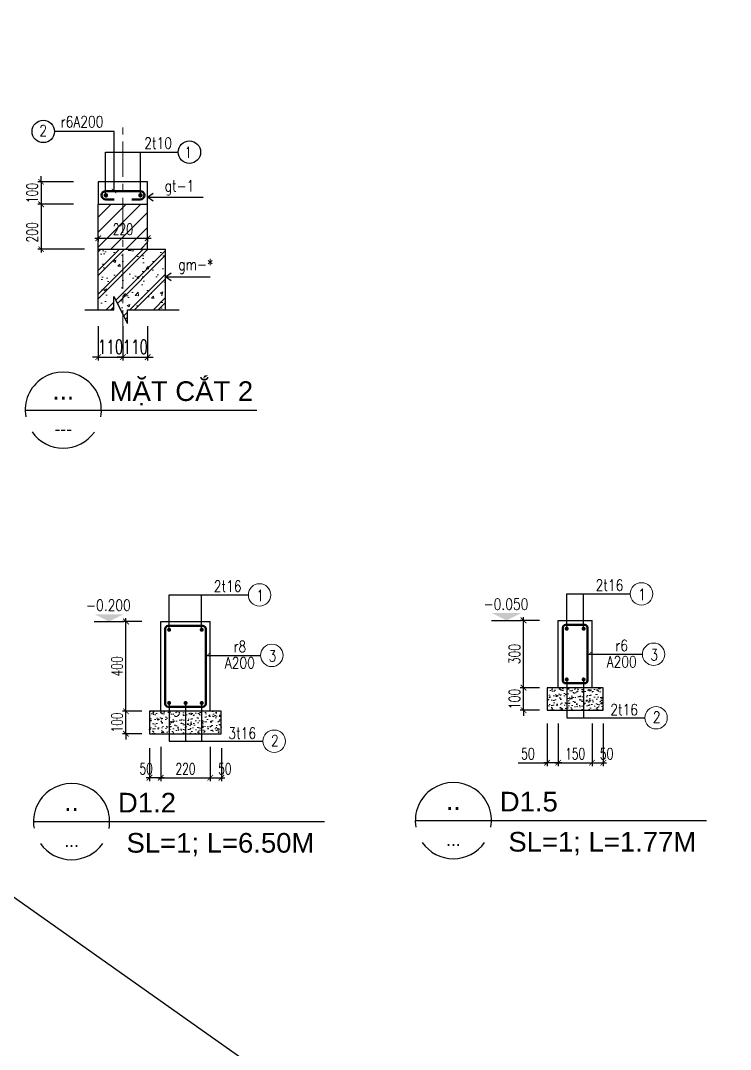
# Model space of a CAD drawing. Header units: millimetres. Extents: x -529861 to -223882, y -171969 to 61504.
# Drawn here: x -322922 to -310290, y 6469 to 24795 of the extents above; entities that cross this region are included whole.
import ezdxf
from ezdxf.enums import TextEntityAlignment as Align

# ---------------------------------------------------------------- set-up
doc = ezdxf.new("R2010")
doc.units = ezdxf.units.MM
doc.header["$LTSCALE"] = 5000
doc.linetypes.add('CENTER', pattern=[2, 1.25, -0.25, 0.25, -0.25])
doc.layers.get('Defpoints').update_dxf_attribs({"color": 143})
for name, color, linetype, lineweight in [('01- Axis', 5, 'CENTER', 15), ('05- Dim', 9, 'Continuous', 25), ('S- Rien', 3, 'Continuous', 50), ('S-Concrete', 4, 'Continuous', 25), ('S-hatch', 8, 'Continuous', 5), ('S-line normal', 17, 'Continuous', 25), ('S-line thin', 89, 'Continuous', 13), ('s-nomal', 32, 'Continuous', 25), ('S-steel', 7, 'Continuous', 25), ('S-steel sub', 11, 'Continuous', 50), ('S-text', 2, 'Continuous', 20), ('S-text tech', 1, 'Continuous', 25), ('S-TEXT35', 3, 'Continuous', 30)]:
    doc.layers.add(name, color=color, linetype=linetype, lineweight=lineweight)
doc.layers.add('KCS_Plotter', color=11, linetype='Continuous', plot=False)
doc.styles.add('.VnArialH', font='')
doc.styles.add('s-text', font='vnsimli.shx', dxfattribs={"width": 0.7})
doc.styles.add('VNAVANTH', font='')
doc.styles.get('.VnArialH').set_extended_font_data('.VnArialH')
doc.styles.get('VNAVANTH').set_extended_font_data('.VnAvantH')
doc.dimstyles.new('1-100s', dxfattribs={"dimtxt": 200, "dimasz": 100, "dimexe": 60, "dimexo": 0, "dimgap": 50, "dimtad": 1, "dimdec": 0, "dimzin": 0, "dimdsep": 46, "dimtxsty": 's-text', "dimblk1": 'ARCHTICK', "dimblk2": 'ARCHTICK', "dimsah": 1, "dimcen": 80, "dimdle": 60, "dimclrd": 9, "dimclre": 9, "dimclrt": 2, "dimadec": 0, "dimazin": 0, "dimtfac": 0.0001, "dimtdec": 0, "dimtix": 1, "dimtmove": 1, "dimatfit": 3, "dimldrblk": 'ARCHTICK', "dimfxl": 200, "dimtolj": 1, "dimtzin": 0, "dimarcsym": 0})
doc.dimstyles.new('1-25s', dxfattribs={"dimtxt": 250, "dimasz": 100, "dimexe": 60, "dimexo": 20, "dimgap": 60, "dimtad": 1, "dimdec": 0, "dimlfac": 0.25, "dimdsep": 46, "dimtxsty": 's-text', "dimblk1": 'ARCHTICK', "dimblk2": 'ARCHTICK', "dimsah": 1, "dimcen": 0, "dimdle": 60, "dimclrd": 256, "dimclre": 256, "dimclrt": 1, "dimadec": 0, "dimazin": 0, "dimtfac": 1, "dimtdec": 0, "dimtix": 1, "dimtmove": 1, "dimatfit": 3, "dimldrblk": 'ARCHTICK', "dimfxl": 60, "dimtolj": 1, "dimarcsym": 0})
doc.dimstyles.new('1-50', dxfattribs={"dimtxt": 200, "dimasz": 80, "dimexe": 100, "dimexo": 10, "dimgap": 60, "dimtad": 1, "dimdec": 0, "dimlfac": 0.5, "dimzin": 0, "dimdsep": 46, "dimtxsty": 's-text', "dimblk1": 'ARCHTICK', "dimblk2": 'ARCHTICK', "dimsah": 1, "dimcen": 100, "dimdle": 100, "dimclrd": 256, "dimclre": 256, "dimclrt": 4, "dimadec": 0, "dimazin": 0, "dimtfac": 0.0001, "dimtdec": 0, "dimtix": 1, "dimtmove": 1, "dimatfit": 3, "dimldrblk": 'ARCHTICK', "dimfxl": 200, "dimtolj": 1, "dimtzin": 0, "dimarcsym": 0})

# ---------------------------------------------------------------- blocks, each defined once
blk = doc.blocks.new('*U950')
blk.add_line((1, 0), (56, 0))
for major_axis, start_param, end_param in [((9.04, 0), -0.176637, 3.316767), ((-9.04, 0.01), 0.612827, 2.529211)]:
    blk.add_ellipse((10.04, 0), major_axis=major_axis, ratio=1, start_param=start_param, end_param=end_param)
at = {"layer": 'S-TEXT35', "style": 'VNAVANTH'}
for tag, p in [('VIET_NAME', (21.64, 3.33)), ('ENGLISH_NAME', (21.64, -7.83))]:
    blk.add_attdef(tag, p, '', height=5, dxfattribs=at)
for tag, height, p in [('VIEW-NUMBER', 5, (10.04, 1.5)), ('SHEET_NUMBER', 2.5, (10.04, -5))]:
    blk.add_attdef(tag, text='', height=height, dxfattribs=at).set_placement(p, align=Align.CENTER)
blk = doc.blocks.new('_ArchTick')
at = {"color": 0, "linetype": 'ByBlock', "const_width": 0.15}
blk.add_lwpolyline([(-0.5, -0.5), (0.5, 0.5)], dxfattribs=at)
blk = doc.blocks.new('*D996')
at = {"layer": '05- Dim', "lineweight": -2, "ltscale": 0.5, "transparency": 16777216}
for p, q in [((-322556, 21923), (-322556, 22023)), ((-321982, 21923), (-322616, 21923)), ((-322556, 21923), (-322556, 21523)), ((-321982, 21523), (-322616, 21523)), ((-322556, 21523), (-322556, 21423))]:
    blk.add_line(p, q, dxfattribs=at)
at = {"layer": 'Defpoints', "color": 0, "ltscale": 0.5, "transparency": 16777216}
for p in [(-321962, 21923), (-322556, 21523), (-321962, 21523)]:
    blk.add_point(p, dxfattribs=at)
at = {"layer": '05- Dim', "lineweight": -2, "ltscale": 0.5, "transparency": 16777216, "xscale": 100, "yscale": 100, "zscale": 100}
for p, rotation in [((-322556, 21923), 270), ((-322556, 21523), 90)]:
    blk.add_blockref('_ArchTick', p, dxfattribs=dict(at, rotation=rotation))
at = {"layer": '05- Dim', "color": 1, "ltscale": 0.5, "transparency": 16777216, "insert": (-322716, 21723), "char_height": 200, "attachment_point": 5, "rotation": 90, "style": 's-text'}
blk.add_mtext('\\A1;100', dxfattribs=at)
blk = doc.blocks.new('*D997')
at = {"layer": '05- Dim', "lineweight": -2, "ltscale": 0.5, "transparency": 16777216}
for p, q in [((-321982, 21523), (-322616, 21523)), ((-322556, 21583), (-322556, 20663)), ((-321782, 20723), (-322616, 20723))]:
    blk.add_line(p, q, dxfattribs=at)
at = {"layer": 'Defpoints', "color": 0, "ltscale": 0.5, "transparency": 16777216}
for p in [(-321962, 21523), (-322556, 20723), (-321762, 20723)]:
    blk.add_point(p, dxfattribs=at)
at = {"layer": '05- Dim', "lineweight": -2, "ltscale": 0.5, "transparency": 16777216, "xscale": 100, "yscale": 100, "zscale": 100}
for p, rotation in [((-322556, 21523), 90), ((-322556, 20723), 270)]:
    blk.add_blockref('_ArchTick', p, dxfattribs=dict(at, rotation=rotation))
at = {"layer": '05- Dim', "color": 1, "ltscale": 0.5, "transparency": 16777216, "insert": (-322716, 21023), "char_height": 200, "attachment_point": 5, "rotation": 90, "style": 's-text'}
blk.add_mtext('\\A1;200', dxfattribs=at)
blk = doc.blocks.new('*D1002')
at = {"layer": '05- Dim', "lineweight": -2, "ltscale": 0.5, "transparency": 16777216}
for p, q in [((-321601, 20918), (-320601, 20918)), ((-321541, 20951), (-321541, 20858)), ((-320661, 20900), (-320661, 20858))]:
    blk.add_line(p, q, dxfattribs=at)
at = {"layer": 'Defpoints', "color": 0, "ltscale": 0.5, "transparency": 16777216}
for p in [(-321541, 20971), (-320661, 20920), (-320661, 20918)]:
    blk.add_point(p, dxfattribs=at)
at = {"layer": '05- Dim', "lineweight": -2, "ltscale": 0.5, "transparency": 16777216, "xscale": 100, "yscale": 100, "zscale": 100, "rotation": 180}
blk.add_blockref('_ArchTick', (-321541, 20918), dxfattribs=at)
at = {"layer": '05- Dim', "lineweight": -2, "ltscale": 0.5, "transparency": 16777216, "xscale": 100, "yscale": 100, "zscale": 100}
blk.add_blockref('_ArchTick', (-320661, 20918), dxfattribs=at)
at = {"layer": '05- Dim', "color": 1, "ltscale": 0.5, "transparency": 16777216, "insert": (-321101, 21078), "char_height": 200, "attachment_point": 5, "style": 's-text'}
blk.add_mtext('\\A1;220', dxfattribs=at)
blk = doc.blocks.new('*D1003')
at = {"layer": '05- Dim', "lineweight": -2, "ltscale": 0.5, "transparency": 16777216}
for p, q in [((-321541, 19349), (-321541, 18741)), ((-321101, 19349), (-321101, 18741)), ((-321541, 18801), (-321641, 18801)), ((-321541, 18801), (-321101, 18801)), ((-321101, 18801), (-321001, 18801))]:
    blk.add_line(p, q, dxfattribs=at)
at = {"layer": 'Defpoints', "color": 0, "ltscale": 0.5, "transparency": 16777216}
for p in [(-321541, 19369), (-321101, 19369), (-321101, 18801)]:
    blk.add_point(p, dxfattribs=at)
at = {"layer": '05- Dim', "lineweight": -2, "ltscale": 0.5, "transparency": 16777216, "xscale": 100, "yscale": 100, "zscale": 100}
blk.add_blockref('_ArchTick', (-321541, 18801), dxfattribs=at)
at = {"layer": '05- Dim', "lineweight": -2, "ltscale": 0.5, "transparency": 16777216, "xscale": 100, "yscale": 100, "zscale": 100, "rotation": 180}
blk.add_blockref('_ArchTick', (-321101, 18801), dxfattribs=at)
at = {"layer": '05- Dim', "color": 1, "ltscale": 0.5, "transparency": 16777216, "insert": (-321321, 18986), "char_height": 250, "attachment_point": 5, "style": 's-text'}
blk.add_mtext('\\A1;110', dxfattribs=at)
blk = doc.blocks.new('*D1004')
at = {"layer": '05- Dim', "lineweight": -2, "ltscale": 0.5, "transparency": 16777216}
for p, q in [((-321101, 19349), (-321101, 18741)), ((-320661, 19349), (-320661, 18741)), ((-321101, 18801), (-321201, 18801)), ((-321101, 18801), (-320661, 18801)), ((-320661, 18801), (-320561, 18801))]:
    blk.add_line(p, q, dxfattribs=at)
at = {"layer": 'Defpoints', "color": 0, "ltscale": 0.5, "transparency": 16777216}
for p in [(-321101, 19369), (-320661, 19369), (-320661, 18801)]:
    blk.add_point(p, dxfattribs=at)
at = {"layer": '05- Dim', "lineweight": -2, "ltscale": 0.5, "transparency": 16777216, "xscale": 100, "yscale": 100, "zscale": 100}
blk.add_blockref('_ArchTick', (-321101, 18801), dxfattribs=at)
at = {"layer": '05- Dim', "lineweight": -2, "ltscale": 0.5, "transparency": 16777216, "xscale": 100, "yscale": 100, "zscale": 100, "rotation": 180}
blk.add_blockref('_ArchTick', (-320661, 18801), dxfattribs=at)
at = {"layer": '05- Dim', "color": 1, "ltscale": 0.5, "transparency": 16777216, "insert": (-320881, 18986), "char_height": 250, "attachment_point": 5, "style": 's-text'}
blk.add_mtext('\\A1;110', dxfattribs=at)
blk = doc.blocks.new('*D981')
at = {"layer": '05- Dim', "lineweight": -2, "ltscale": 0.5, "transparency": 16777216}
for p, q in [((-321047, 12432), (-321047, 14152)), ((-320764, 14092), (-321107, 14092)), ((-320764, 12492), (-321107, 12492))]:
    blk.add_line(p, q, dxfattribs=at)
at = {"layer": 'Defpoints', "color": 0, "ltscale": 0.5, "transparency": 16777216}
for p in [(-321047, 14092), (-320744, 14092), (-320744, 12492)]:
    blk.add_point(p, dxfattribs=at)
at = {"layer": '05- Dim', "lineweight": -2, "ltscale": 0.5, "transparency": 16777216, "xscale": 100, "yscale": 100, "zscale": 100}
for p, rotation in [((-321047, 14092), 90), ((-321047, 12492), 270)]:
    blk.add_blockref('_ArchTick', p, dxfattribs=dict(at, rotation=rotation))
at = {"layer": '05- Dim', "color": 1, "ltscale": 0.5, "transparency": 16777216, "insert": (-321207, 13292), "char_height": 200, "attachment_point": 5, "rotation": 90, "style": 's-text'}
blk.add_mtext('\\A1;400', dxfattribs=at)
blk = doc.blocks.new('*D982')
at = {"layer": '05- Dim', "lineweight": -2, "ltscale": 0.5, "transparency": 16777216}
for p, q in [((-320428, 11858), (-320428, 11248)), ((-319548, 11858), (-319548, 11248)), ((-320488, 11308), (-319488, 11308))]:
    blk.add_line(p, q, dxfattribs=at)
at = {"layer": 'Defpoints', "color": 0, "ltscale": 0.5, "transparency": 16777216}
for p in [(-320428, 11878), (-319548, 11878), (-319548, 11308)]:
    blk.add_point(p, dxfattribs=at)
at = {"layer": '05- Dim', "lineweight": -2, "ltscale": 0.5, "transparency": 16777216, "xscale": 100, "yscale": 100, "zscale": 100, "rotation": 180}
blk.add_blockref('_ArchTick', (-320428, 11308), dxfattribs=at)
at = {"layer": '05- Dim', "lineweight": -2, "ltscale": 0.5, "transparency": 16777216, "xscale": 100, "yscale": 100, "zscale": 100}
blk.add_blockref('_ArchTick', (-319548, 11308), dxfattribs=at)
at = {"layer": '05- Dim', "color": 1, "ltscale": 0.5, "transparency": 16777216, "insert": (-319988, 11468), "char_height": 200, "attachment_point": 5, "style": 's-text'}
blk.add_mtext('\\A1;220', dxfattribs=at)
blk = doc.blocks.new('*D983')
at = {"layer": '05- Dim', "lineweight": -2, "ltscale": 0.5, "transparency": 16777216}
for p, q in [((-320764, 12492), (-321107, 12492)), ((-321047, 12492), (-321047, 12592)), ((-321047, 12092), (-321047, 12492)), ((-320764, 12092), (-321107, 12092)), ((-321047, 12092), (-321047, 11992))]:
    blk.add_line(p, q, dxfattribs=at)
at = {"layer": 'Defpoints', "color": 0, "ltscale": 0.5, "transparency": 16777216}
for p in [(-321047, 12492), (-320744, 12492), (-320744, 12092)]:
    blk.add_point(p, dxfattribs=at)
at = {"layer": '05- Dim', "lineweight": -2, "ltscale": 0.5, "transparency": 16777216, "xscale": 100, "yscale": 100, "zscale": 100}
for p, rotation in [((-321047, 12492), 270), ((-321047, 12092), 90)]:
    blk.add_blockref('_ArchTick', p, dxfattribs=dict(at, rotation=rotation))
at = {"layer": '05- Dim', "color": 1, "ltscale": 0.5, "transparency": 16777216, "insert": (-321207, 12292), "char_height": 200, "attachment_point": 5, "rotation": 90, "style": 's-text'}
blk.add_mtext('\\A1;100', dxfattribs=at)
blk = doc.blocks.new('*D984')
at = {"layer": '05- Dim', "lineweight": -2, "ltscale": 0.5, "transparency": 16777216}
for p, q in [((-319548, 11834), (-319548, 11248)), ((-319348, 11834), (-319348, 11248)), ((-319608, 11308), (-319288, 11308))]:
    blk.add_line(p, q, dxfattribs=at)
at = {"layer": 'Defpoints', "color": 0, "ltscale": 0.5, "transparency": 16777216}
for p in [(-319548, 11854), (-319348, 11854), (-319348, 11308)]:
    blk.add_point(p, dxfattribs=at)
at = {"layer": '05- Dim', "lineweight": -2, "ltscale": 0.5, "transparency": 16777216, "xscale": 100, "yscale": 100, "zscale": 100, "rotation": 180}
blk.add_blockref('_ArchTick', (-319548, 11308), dxfattribs=at)
at = {"layer": '05- Dim', "lineweight": -2, "ltscale": 0.5, "transparency": 16777216, "xscale": 100, "yscale": 100, "zscale": 100}
blk.add_blockref('_ArchTick', (-319348, 11308), dxfattribs=at)
at = {"layer": '05- Dim', "color": 1, "ltscale": 0.5, "transparency": 16777216, "insert": (-319288, 11468), "char_height": 200, "attachment_point": 5, "style": 's-text'}
blk.add_mtext('\\A1;50', dxfattribs=at)
blk = doc.blocks.new('*D985')
at = {"layer": '05- Dim', "lineweight": -2, "ltscale": 0.5, "transparency": 16777216}
for p, q in [((-320628, 11834), (-320628, 11248)), ((-320428, 11834), (-320428, 11248)), ((-320368, 11308), (-320688, 11308))]:
    blk.add_line(p, q, dxfattribs=at)
at = {"layer": 'Defpoints', "color": 0, "ltscale": 0.5, "transparency": 16777216}
for p in [(-320628, 11854), (-320428, 11854), (-320628, 11308)]:
    blk.add_point(p, dxfattribs=at)
at = {"layer": '05- Dim', "lineweight": -2, "ltscale": 0.5, "transparency": 16777216, "xscale": 100, "yscale": 100, "zscale": 100, "rotation": 180}
blk.add_blockref('_ArchTick', (-320628, 11308), dxfattribs=at)
at = {"layer": '05- Dim', "lineweight": -2, "ltscale": 0.5, "transparency": 16777216, "xscale": 100, "yscale": 100, "zscale": 100}
blk.add_blockref('_ArchTick', (-320428, 11308), dxfattribs=at)
at = {"layer": '05- Dim', "color": 1, "ltscale": 0.5, "transparency": 16777216, "insert": (-320688, 11468), "char_height": 200, "attachment_point": 5, "style": 's-text'}
blk.add_mtext('\\A1;50', dxfattribs=at)
blk = doc.blocks.new('*U955')
blk.add_line((1, 0), (70.07, 0))
for major_axis, start_param, end_param in [((9.04, 0), -0.176637, 3.316767), ((-9.04, 0.01), 0.612827, 2.529211)]:
    blk.add_ellipse((10.04, 0), major_axis=major_axis, ratio=1, start_param=start_param, end_param=end_param)
at = {"layer": 'S-TEXT35', "style": 'VNAVANTH'}
for tag, p in [('VIET_NAME', (21.64, 3.33)), ('ENGLISH_NAME', (21.64, -7.83))]:
    blk.add_attdef(tag, p, '', height=5, dxfattribs=at)
for tag, height, p in [('VIEW-NUMBER', 5, (10.04, 1.5)), ('SHEET_NUMBER', 2.5, (10.04, -5))]:
    blk.add_attdef(tag, text='', height=height, dxfattribs=at).set_placement(p, align=Align.CENTER)
blk = doc.blocks.new('*D1005')
at = {"layer": '05- Dim', "lineweight": -2, "ltscale": 0.5, "transparency": 16777216}
for p, q in [((-313972, 12851), (-313972, 14171)), ((-313688, 14111), (-314032, 14111)), ((-313688, 12911), (-314032, 12911))]:
    blk.add_line(p, q, dxfattribs=at)
at = {"layer": 'Defpoints', "color": 0, "ltscale": 0.5, "transparency": 16777216}
for p in [(-313972, 14111), (-313668, 14111), (-313668, 12911)]:
    blk.add_point(p, dxfattribs=at)
at = {"layer": '05- Dim', "lineweight": -2, "ltscale": 0.5, "transparency": 16777216, "xscale": 100, "yscale": 100, "zscale": 100}
for p, rotation in [((-313972, 14111), 90), ((-313972, 12911), 270)]:
    blk.add_blockref('_ArchTick', p, dxfattribs=dict(at, rotation=rotation))
at = {"layer": '05- Dim', "color": 1, "ltscale": 0.5, "transparency": 16777216, "insert": (-314132, 13511), "char_height": 200, "attachment_point": 5, "rotation": 90, "style": 's-text'}
blk.add_mtext('\\A1;300', dxfattribs=at)
blk = doc.blocks.new('*D1006')
at = {"layer": '05- Dim', "lineweight": -2, "ltscale": 0.5, "transparency": 16777216}
for p, q in [((-313353, 12275), (-313353, 11516)), ((-312753, 12275), (-312753, 11516)), ((-313413, 11576), (-312693, 11576))]:
    blk.add_line(p, q, dxfattribs=at)
at = {"layer": 'Defpoints', "color": 0, "ltscale": 0.5, "transparency": 16777216}
for p in [(-313353, 12295), (-312753, 12295), (-312753, 11576)]:
    blk.add_point(p, dxfattribs=at)
at = {"layer": '05- Dim', "lineweight": -2, "ltscale": 0.5, "transparency": 16777216, "xscale": 100, "yscale": 100, "zscale": 100, "rotation": 180}
blk.add_blockref('_ArchTick', (-313353, 11576), dxfattribs=at)
at = {"layer": '05- Dim', "lineweight": -2, "ltscale": 0.5, "transparency": 16777216, "xscale": 100, "yscale": 100, "zscale": 100}
blk.add_blockref('_ArchTick', (-312753, 11576), dxfattribs=at)
at = {"layer": '05- Dim', "color": 1, "ltscale": 0.5, "transparency": 16777216, "insert": (-313053, 11736), "char_height": 200, "attachment_point": 5, "style": 's-text'}
blk.add_mtext('\\A1;150', dxfattribs=at)
blk = doc.blocks.new('*D1007')
at = {"layer": '05- Dim', "lineweight": -2, "ltscale": 0.5, "transparency": 16777216}
for p, q in [((-313688, 12911), (-314032, 12911)), ((-313972, 12911), (-313972, 13011)), ((-313972, 12511), (-313972, 12911)), ((-313688, 12511), (-314032, 12511)), ((-313972, 12511), (-313972, 12411))]:
    blk.add_line(p, q, dxfattribs=at)
at = {"layer": 'Defpoints', "color": 0, "ltscale": 0.5, "transparency": 16777216}
for p in [(-313972, 12911), (-313668, 12911), (-313668, 12511)]:
    blk.add_point(p, dxfattribs=at)
at = {"layer": '05- Dim', "lineweight": -2, "ltscale": 0.5, "transparency": 16777216, "xscale": 100, "yscale": 100, "zscale": 100}
for p, rotation in [((-313972, 12911), 270), ((-313972, 12511), 90)]:
    blk.add_blockref('_ArchTick', p, dxfattribs=dict(at, rotation=rotation))
at = {"layer": '05- Dim', "color": 1, "ltscale": 0.5, "transparency": 16777216, "insert": (-314132, 12711), "char_height": 200, "attachment_point": 5, "rotation": 90, "style": 's-text'}
blk.add_mtext('\\A1;100', dxfattribs=at)
blk = doc.blocks.new('*D1008')
at = {"layer": '05- Dim', "lineweight": -2, "ltscale": 0.5, "transparency": 16777216}
for p, q in [((-312753, 12275), (-312753, 11516)), ((-312553, 12275), (-312553, 11516)), ((-312813, 11576), (-312493, 11576))]:
    blk.add_line(p, q, dxfattribs=at)
at = {"layer": 'Defpoints', "color": 0, "ltscale": 0.5, "transparency": 16777216}
for p in [(-312753, 12295), (-312553, 12295), (-312553, 11576)]:
    blk.add_point(p, dxfattribs=at)
at = {"layer": '05- Dim', "lineweight": -2, "ltscale": 0.5, "transparency": 16777216, "xscale": 100, "yscale": 100, "zscale": 100, "rotation": 180}
blk.add_blockref('_ArchTick', (-312753, 11576), dxfattribs=at)
at = {"layer": '05- Dim', "lineweight": -2, "ltscale": 0.5, "transparency": 16777216, "xscale": 100, "yscale": 100, "zscale": 100}
blk.add_blockref('_ArchTick', (-312553, 11576), dxfattribs=at)
at = {"layer": '05- Dim', "color": 1, "ltscale": 0.5, "transparency": 16777216, "insert": (-312493, 11736), "char_height": 200, "attachment_point": 5, "style": 's-text'}
blk.add_mtext('\\A1;50', dxfattribs=at)
blk = doc.blocks.new('*D1009')
at = {"layer": '05- Dim', "lineweight": -2, "ltscale": 0.5, "transparency": 16777216}
for p, q in [((-313553, 12275), (-313553, 11516)), ((-313353, 12275), (-313353, 11516)), ((-314066, 11576), (-313553, 11576)), ((-313293, 11576), (-313613, 11576))]:
    blk.add_line(p, q, dxfattribs=at)
at = {"layer": 'Defpoints', "color": 0, "ltscale": 0.5, "transparency": 16777216}
for p in [(-313553, 12295), (-313353, 12295), (-313553, 11576)]:
    blk.add_point(p, dxfattribs=at)
at = {"layer": '05- Dim', "lineweight": -2, "ltscale": 0.5, "transparency": 16777216, "xscale": 100, "yscale": 100, "zscale": 100, "rotation": 180}
blk.add_blockref('_ArchTick', (-313553, 11576), dxfattribs=at)
at = {"layer": '05- Dim', "lineweight": -2, "ltscale": 0.5, "transparency": 16777216, "xscale": 100, "yscale": 100, "zscale": 100}
blk.add_blockref('_ArchTick', (-313353, 11576), dxfattribs=at)
at = {"layer": '05- Dim', "color": 1, "ltscale": 0.5, "transparency": 16777216, "insert": (-313893, 11736), "char_height": 200, "attachment_point": 5, "style": 's-text'}
blk.add_mtext('\\A1;50', dxfattribs=at)
blk = doc.blocks.new('*U951')
blk.add_line((1, 0), (70.07, 0))
for major_axis, start_param, end_param in [((9.04, 0), -0.176637, 3.316767), ((-9.04, 0.01), 0.612827, 2.529211)]:
    blk.add_ellipse((10.04, 0), major_axis=major_axis, ratio=1, start_param=start_param, end_param=end_param)
at = {"layer": 'S-TEXT35', "style": 'VNAVANTH'}
for tag, p in [('VIET_NAME', (21.64, 3.33)), ('ENGLISH_NAME', (21.64, -7.83))]:
    blk.add_attdef(tag, p, '', height=5, dxfattribs=at)
for tag, height, p in [('VIEW-NUMBER', 5, (10.04, 1.5)), ('SHEET_NUMBER', 2.5, (10.04, -5))]:
    blk.add_attdef(tag, text='', height=height, dxfattribs=at).set_placement(p, align=Align.CENTER)

msp = doc.modelspace()

# ---------------------------------------------------------------- hatches: boundary and pattern name
at = {"layer": 'S-hatch'}
h = msp.add_hatch(dxfattribs=at)
h.set_pattern_fill('ANSI31', color=256, scale=1500, style=0)
h.set_pattern_definition([(45, (-2113128.05, -1765256.82), (-132.582521, 132.582521), [])])
h.paths.add_polyline_path([(-321541.05, 21522.75), (-320661.05, 21522.75), (-320661.05, 20722.75), (-321541.05, 20722.75)])
at = {"layer": 'S-hatch', "ltscale": 3}
h = msp.add_hatch(dxfattribs=at)
h.set_pattern_fill('CHAU-01', color=256, scale=70, style=0, pattern_type=2)
h.set_pattern_definition([(50, (-2035400.74, 928798.43), (502.08213, -43.926494), [52.5, -577.5]), (355, (-2035400.74, 928798.43), (-97.12593, 526.5345), [42, -462]), (100.4514, (-2035358.9, 928794.77), (404.95657, 482.60768), [44.61813, -490.79948]), (46.1842, (-2035400.74, 928938.4), (747.06873, -115.86331), [78.75, -866.25]), (96.6356, (-2035338.5, 928928.8), (654.2639, 681.8825), [66.9272, -736.1991]), (351.1842, (-2035400.74, 928938.4), (654.26336, 681.88302), [63, -693]), (21, (-2035330.74, 928903.43), (417.83494, -281.83322), [52.5, -577.5]), (326, (-2035330.74, 928903.43), (170.32073, 507.60503), [42, -462]), (71.4514, (-2035295.9, 928879.94), (588.15584, 225.77135), [44.61813, -490.79948]), (37.5, (-2035400.74, 928798.43), (8.511899, 233.025698), [0, -456.4, 0, -469, 0, -463.75]), (7.5, (-2035400.74, 928798.43), (184.148676, 276.088198), [0, -267.4, 0, -445.9, 0, -176.75]), (327.5, (-2035556.84, 928798.43), (373.675705, -15.78841), [0, -175, 0, -546, 0, -724.5]), (317.5, (-2035626.84, 928798.43), (408.23032, 70.07349), [0, -227.5, 0, -362.6, 0, -514.5]), (45, (-2035400.74, 928798.43), (-210.364267, 210.364267), []), (45, (-2035400.74, 928884.18), (-210.364267, 210.364267), [])])
h.paths.add_polyline_path([(-321141.05, 19642.24), (-321021.05, 19402.24), (-321021.05, 19642.24), (-320341.05, 19642.24), (-320341.05, 20722.75), (-321141.05, 20722.75)])
h.paths.add_polyline_path([(-321541.05, 19642.24), (-321261.05, 19642.24), (-321261.05, 19882.24), (-321141.05, 19642.24), (-321141.05, 20722.75), (-321541.05, 20722.75)])
at = {"layer": 'S-hatch'}
h = msp.add_hatch(dxfattribs=at)
h.set_pattern_fill('AR-CONC', color=256, scale=25, style=0)
h.set_pattern_definition([(50, (-2108284.31, -1773618.09), (179.315046, -15.688034), [18.75, -206.25]), (355, (-2108284.31, -1773618.1), (-34.687833, 188.048033), [15, -165]), (100.4514445, (-2108269.37, -1773619.4), (144.627212, 172.359998), [15.935048, -175.285528]), (46.1842, (-2108284.3, -1773568.1), (266.810333, -41.37982), [28.125, -309.375]), (96.635635, (-2108262.08, -1773571.54), (233.665486, 243.52965), [23.902586, -262.92844]), (351.184164, (-2108284.3, -1773568.1), (233.665486, 243.52965), [22.5, -247.5]), (21, (-2108259.31, -1773580.59), (149.226763, -100.654723), [18.75, -206.25]), (326, (-2108259.31, -1773580.6), (60.828833, 181.287511), [15, -165]), (71.451445, (-2108246.87, -1773588.98), (210.055594, 80.632788), [15.935047, -175.285528]), (37.5, (-2108284.31, -1773618.09), (3.0399638, 83.2234635), [0, -163, 0, -167.5, 0, -165.625]), (7.5, (-2108284.31, -1773618.09), (65.7673844, 98.602928), [0, -95.5, 0, -159.25, 0, -63.125]), (327.5, (-2108340.06, -1773618.09), (133.455609, -5.638718), [0, -62.5, 0, -195, 0, -258.75]), (317.5, (-2108365.06, -1773618.09), (145.7965423, 25.0262456), [0, -81.25, 0, -129.5, 0, -183.75])])
h.paths.add_polyline_path([(-313333.01, 12910.91), (-313533.01, 12910.91), (-313533.01, 12510.91), (-312555.29, 12510.91), (-312555.29, 12910.91)])
h = msp.add_hatch(dxfattribs=at)
h.set_pattern_fill('AR-CONC', color=256, scale=25, style=0)
h.set_pattern_definition([(50, (-2115379.52, -1774036.8), (179.315046, -15.688034), [18.75, -206.25]), (355, (-2115379.52, -1774036.8), (-34.687833, 188.048033), [15, -165]), (100.4514445, (-2115364.57, -1774038.11), (144.627212, 172.359998), [15.935048, -175.285528]), (46.1842, (-2115379.52, -1773986.8), (266.810333, -41.37982), [28.125, -309.375]), (96.635635, (-2115357.28, -1773990.25), (233.665486, 243.52965), [23.902586, -262.92844]), (351.184164, (-2115379.52, -1773986.8), (233.665486, 243.52965), [22.5, -247.5]), (21, (-2115354.52, -1773999.3), (149.226763, -100.654723), [18.75, -206.25]), (326, (-2115354.52, -1773999.3), (60.828833, 181.287511), [15, -165]), (71.451445, (-2115342.08, -1774007.69), (210.055594, 80.632788), [15.935047, -175.285528]), (37.5, (-2115379.52, -1774036.8), (3.0399638, 83.2234635), [0, -163, 0, -167.5, 0, -165.625]), (7.5, (-2115379.52, -1774036.8), (65.7673844, 98.602928), [0, -95.5, 0, -159.25, 0, -63.125]), (327.5, (-2115435.27, -1774036.8), (133.455609, -5.638718), [0, -62.5, 0, -195, 0, -258.75]), (317.5, (-2115460.27, -1774036.8), (145.7965423, 25.0262456), [0, -81.25, 0, -129.5, 0, -183.75])])
h.paths.add_polyline_path([(-320428.21, 12492.2), (-320628.21, 12492.2), (-320628.21, 12092.2), (-319350.5, 12092.2), (-319350.5, 12492.2)])

# ---------------------------------------------------------------- linework, layer by layer
at = {"layer": '01- Axis', "ltscale": 0.1}
msp.add_line((-321101.05, 19014.42), (-321101.05, 22983.33), dxfattribs=at)
at = {"layer": '05- Dim', "ltscale": 0.2}
for p, q in [((-321258.05, 22821.04), (-322199.05, 22821.04)), ((-321411.65, 22451.35), (-320118.4, 22451.35)), ((-321411.65, 21687.41), (-321411.65, 22451.35)), ((-320785.98, 21687.41), (-320785.98, 22451.35)), ((-320276.54, 14563.84), (-318869.01, 14563.84)), ((-320276.54, 13950.29), (-320276.54, 14563.84)), ((-319699.88, 13950.29), (-319699.88, 14563.84)), ((-313201.34, 14582.55), (-312073.8, 14582.55)), ((-313201.34, 13969), (-313201.34, 14582.55)), ((-312904.68, 13969), (-312904.68, 14582.55)), ((-313201.34, 13052.82), (-313201.34, 12376.79)), ((-312904.68, 13052.82), (-312904.68, 12376.79)), ((-320276.54, 12634.11), (-320276.54, 11958.07)), ((-319988.21, 12634.11), (-319988.21, 11958.07)), ((-319699.88, 12634.11), (-319699.88, 11958.07)), ((-313201.34, 12376.79), (-311813.72, 12376.79)), ((-320276.54, 11958.07), (-318608.93, 11958.07))]:
    msp.add_line(p, q, dxfattribs=at)
at = {"layer": '05- Dim', "ltscale": 3}
msp.add_lwpolyline([(-321781.05, 19642.24), (-321261.05, 19642.24), (-321261.05, 19882.24), (-321021.05, 19402.24), (-321021.05, 19642.24), (-320101.05, 19642.24)], dxfattribs=at)
at = {"layer": '05- Dim', "ltscale": 0.5}
for centre in [(-322518.07, 22821.04), (-319918.4, 22451.35)]:
    msp.add_circle(centre, 200, dxfattribs=at)
at = {"layer": 'KCS_Plotter', "linetype": 'ByBlock', "ltscale": 1500}
msp.add_line((-345121.46, 24795.25), (-302830.35, -5110.61), dxfattribs=at)
at = {"layer": 'S- Rien', "ltscale": 700, "const_width": 40}
for points in [[(-321383.87, 21682.21, -1), (-321423.87, 21682.21, -1)], [(-320768.5, 21682.21, -1), (-320808.5, 21682.21, -1)]]:
    msp.add_lwpolyline(points, format="xyb", close=True, dxfattribs=at)
at = {"layer": 'S-Concrete'}
for p, q in [((-321541.05, 19642.24), (-321541.05, 20722.75)), ((-321541.05, 20722.75), (-320341.05, 20722.75)), ((-320341.05, 19642.24), (-320341.05, 20722.75)), ((-321615.59, 14092.2), (-321087.12, 14092.2)), ((-320428.21, 12492.2), (-320428.21, 14092.2)), ((-320428.21, 14092.2), (-319548.21, 14092.2)), ((-319548.21, 12492.2), (-319548.21, 14092.2)), ((-314540.39, 14110.91), (-314011.91, 14110.91)), ((-313353.01, 12910.91), (-313353.01, 14110.91)), ((-313353.01, 14110.91), (-312753.01, 14110.91)), ((-312753.01, 12910.91), (-312753.01, 14110.91)), ((-312753.01, 12910.91), (-313353.01, 12910.91)), ((-319548.21, 12492.2), (-320428.21, 12492.2))]:
    msp.add_line(p, q, dxfattribs=at)
at = {"layer": 'S-Concrete', "ltscale": 5}
msp.add_lwpolyline([(-321541.05, 21522.75), (-320661.05, 21522.75), (-320661.05, 21922.75), (-321541.05, 21922.75)], close=True, dxfattribs=at)
at = {"layer": 'S-Concrete'}
for points in [[(-321349.43, 14092.2), (-321608.63, 14221.8), (-321090.23, 14221.8)], [(-314274.22, 14110.91), (-314533.42, 14240.51), (-314015.02, 14240.51)]]:
    msp.add_solid(points, dxfattribs=at)
at = {"layer": 'S-line normal', "ltscale": 50}
for p, q in [((-320661.05, 20722.75), (-320661.05, 21922.75)), ((-321541.05, 21522.75), (-320661.05, 21522.75)), ((-321541.05, 20722.75), (-321541.05, 21522.75))]:
    msp.add_line(p, q, dxfattribs=at)
at = {"layer": 'S-line thin', "ltscale": 0.5}
for centre in [(-318669.01, 14563.84), (-311873.8, 14582.55), (-318451.94, 13488.48), (-311656.73, 13507.2), (-311613.72, 12376.79), (-318408.93, 11958.07)]:
    msp.add_circle(centre, 200, dxfattribs=at)
at = {"layer": 's-nomal', "ltscale": 2000}
for points in [[(-313353.01, 12910.91), (-313553.01, 12910.91), (-313553.01, 12510.91), (-312555.29, 12510.91), (-312555.29, 12910.91), (-313353.01, 12910.91)], [(-320428.21, 12492.2), (-320628.21, 12492.2), (-320628.21, 12092.2), (-319350.5, 12092.2), (-319350.5, 12492.2), (-320428.21, 12492.2)]]:
    msp.add_lwpolyline(points, dxfattribs=at)
at = {"layer": 'S-steel', "const_width": 36}
for points in [[(-320296.48, 13944.4, 1), (-320260.48, 13944.4, 1)], [(-319679.94, 13944.4, -1), (-319715.94, 13944.4, -1)], [(-313221.28, 13963.11, 1), (-313185.28, 13963.11, 1)], [(-312884.73, 13963.11, -1), (-312920.73, 13963.11, -1)], [(-313221.28, 13058.71, -1), (-313185.28, 13058.71, -1)], [(-312884.73, 13058.71, 1), (-312920.73, 13058.71, 1)], [(-320296.48, 12640, -1), (-320260.48, 12640, -1)], [(-319968.27, 12640, 1), (-320004.27, 12640, 1)], [(-319679.94, 12640, 1), (-319715.94, 12640, 1)]]:
    msp.add_lwpolyline(points, format="xyb", close=True, dxfattribs=at)
at = {"layer": 'S-steel sub', "ltscale": 700}
msp.add_lwpolyline([(-321257.7, 21608.88), (-321407.7, 21608.88, -1), (-321407.7, 21758.88), (-320792.34, 21758.88, -1), (-320792.34, 21608.88), (-320942.34, 21608.88)], format="xyb", dxfattribs=at)
at = {"layer": 'S-steel sub'}
for points in [[(-320298.21, 12572.2), (-319678.21, 12572.2, 0.41421356), (-319628.21, 12622.2), (-319628.21, 13962.2, 0.41421356), (-319678.21, 14012.2), (-320298.21, 14012.2, 0.41421356), (-320348.21, 13962.2), (-320348.21, 12622.2, 0.41421356)], [(-313223.01, 12990.91), (-312883.01, 12990.91, 0.41421356), (-312833.01, 13040.91), (-312833.01, 13980.91, 0.41421356), (-312883.01, 14030.91), (-313223.01, 14030.91, 0.41421356), (-313273.01, 13980.91), (-313273.01, 13040.91, 0.41421356)]]:
    msp.add_lwpolyline(points, format="xyb", close=True, dxfattribs=at)

# ---------------------------------------------------------------- block references
ref = msp.add_blockref('*U950', (-322915.71, 17856.19), dxfattribs=dict(xscale=74.9999985, yscale=74.9999985, zscale=74.9999985))
ref.add_attrib('SHEET_NUMBER', '---', dxfattribs={"layer": 'S-text', "height": 233.333, "style": 'VNAVANTH'}).set_placement((-322162.7, 17406.19), align=Align.CENTER)
ref.add_attrib('VIET_NAME', 'mÆt c¾t 2', (-321336.66, 18019.72), dxfattribs={"layer": 'S-text', "height": 350, "style": '.VnArialH'})
ref.add_attrib('VIEW-NUMBER', '...', dxfattribs={"layer": 'S-text', "height": 350, "style": 'VNAVANTH'}).set_placement((-322162.7, 18043.69), align=Align.CENTER)
ref = msp.add_blockref('*U955', (-322768.18, 10525.82), dxfattribs=dict(xscale=74.9999985, yscale=74.9999985, zscale=74.9999985))
ref.add_attrib('SHEET_NUMBER', '...', dxfattribs={"layer": 'S-text', "height": 233.333, "style": 'VNAVANTH'}).set_placement((-322015.17, 10075.82), align=Align.CENTER)
ref.add_attrib('ENGLISH_NAME', 'sl=1; l=6.50m', (-321037.16, 9973.85), dxfattribs={"layer": 'S-text', "height": 350, "style": '.VnArialH'})
ref.add_attrib('VIET_NAME', 'd1.2', (-321189.13, 10689.35), dxfattribs={"layer": 'S-text', "height": 350, "style": '.VnArialH'})
ref.add_attrib('VIEW-NUMBER', '..', dxfattribs={"layer": 'S-text', "height": 350, "style": 'VNAVANTH'}).set_placement((-322015.17, 10713.32), align=Align.CENTER)
ref = msp.add_blockref('*U951', (-315972.97, 10544.53), dxfattribs=dict(xscale=74.9999985, yscale=74.9999985, zscale=74.9999985))
ref.add_attrib('SHEET_NUMBER', '...', dxfattribs={"layer": 'S-text', "height": 233.333, "style": 'VNAVANTH'}).set_placement((-315219.96, 10094.53), align=Align.CENTER)
ref.add_attrib('ENGLISH_NAME', 'sl=1; l=1.77m', (-314241.95, 9992.57), dxfattribs={"layer": 'S-text', "height": 350, "style": '.VnArialH'})
ref.add_attrib('VIET_NAME', 'd1.5', (-314393.92, 10708.06), dxfattribs={"layer": 'S-text', "height": 350, "style": '.VnArialH'})
ref.add_attrib('VIEW-NUMBER', '..', dxfattribs={"layer": 'S-text', "height": 350, "style": 'VNAVANTH'}).set_placement((-315219.96, 10732.03), align=Align.CENTER)

# ---------------------------------------------------------------- texts
at = {"layer": 'S-text tech', "style": 's-text', "width": 0.8}
for s, p in [('r6A200', (-321828.56, 22993.16)), ('2', (-322519.16, 22833.32)), ('2t10', (-320475.33, 22613.13)), ('1', (-319939.17, 22447.57)), ('gt-1', (-320094, 21817.67)), ('gm-*', (-319804.86, 20416.83)), ('2t16', (-319237.43, 14719.59)), ('2t16', (-312442.23, 14738.31)), ('1', (-311862.25, 14571.32)), ('-0.200', (-321358.91, 14381.25)), ('1', (-318657.46, 14552.61)), ('-0.050', (-314283.7, 14399.96)), ('r8', (-319020.36, 13646.21)), ('r6', (-312225.15, 13664.92)), ('3', (-318440.38, 13477.25)), ('3', (-311645.17, 13495.97)), ('A200', (-319020.36, 13355.22)), ('A200', (-312225.15, 13373.93)), ('2t16', (-312182.14, 12520.39)), ('2', (-311602.17, 12388.02)), ('3t16', (-318977.35, 12101.68)), ('2', (-318397.37, 11969.3))]:
    msp.add_text(s, height=200, dxfattribs=at).set_placement(p, align=Align.MIDDLE)

# ---------------------------------------------------------------- dimensions: what is measured, and where the dimension line sits
at = {"layer": '05- Dim', "ltscale": 0.5}
for base, p1, p2, override, picture, middle in [((-322555.82, 21522.75), (-321962.22, 21922.75), (-321962.22, 21522.75), {"dimscale": 1, "dimtxt": 200, "dimlfac": 0.25}, '*D996', (-322715.82, 21722.75)), ((-321047.12, 14092.2), (-320743.52, 12492.2), (-320743.52, 14092.2), {"dimtxt": 200, "dimlfac": 0.25}, '*D981', (-321207.12, 13292.2)), ((-313971.91, 14110.91), (-313668.31, 12910.91), (-313668.31, 14110.91), {"dimtxt": 200, "dimlfac": 0.25}, '*D1005', (-314131.91, 13510.91)), ((-313971.91, 12910.91), (-313668.31, 12510.91), (-313668.31, 12910.91), {"dimtxt": 200, "dimlfac": 0.25}, '*D1007', (-314131.91, 12710.91)), ((-321047.12, 12492.2), (-320743.52, 12092.2), (-320743.52, 12492.2), {"dimtxt": 200, "dimlfac": 0.25}, '*D983', (-321207.12, 12292.2))]:
    dim = msp.add_linear_dim(base=base, p1=p1, p2=p2, angle=90, dimstyle='1-25s', override=override, dxfattribs=at)
    dim.commit()
    dim.dimension.update_dxf_attribs({"geometry": picture, "text_midpoint": middle})
for base, p1, p2, angle, override, picture, middle in [((-322555.82, 20722.75), (-321962.22, 21522.75), (-321762.22, 20722.75), 90, {"dimtxt": 200}, '*D997', (-322555.82, 21022.75)), ((-313553.01, 11575.72), (-313353.01, 12294.66), (-313553.01, 12294.66), 180, {"dimtxt": 200, "dimlfac": 0.25}, '*D1009', (-313893.01, 11575.72)), ((-320628.21, 11308.12), (-320428.21, 11854.2), (-320628.21, 11854.2), 180, {"dimtxt": 200, "dimlfac": 0.25}, '*D985', (-320688.21, 11308.12))]:
    dim = msp.add_linear_dim(base=base, p1=p1, p2=p2, angle=angle, dimstyle='1-25s', override=override, dxfattribs=at)
    dim.commit()
    dim.dimension.update_dxf_attribs({"geometry": picture, "text_midpoint": middle, "dimtype": 160})
for base, p1, p2, picture, middle in [((-320661.05, 20917.81), (-321541.05, 20971.08), (-320661.05, 20919.84), '*D1002', (-321101.05, 21077.81)), ((-312753.01, 11575.72), (-313353.01, 12294.66), (-312753.01, 12294.66), '*D1006', (-313053.01, 11735.72)), ((-319548.21, 11308.12), (-320428.21, 11878.2), (-319548.21, 11878.2), '*D982', (-319988.21, 11468.12))]:
    dim = msp.add_linear_dim(base=base, p1=p1, p2=p2, dimstyle='1-25s', override={"dimtxt": 200, "dimlfac": 0.25}, dxfattribs=at)
    dim.commit()
    dim.dimension.update_dxf_attribs({"geometry": picture, "text_midpoint": middle})
for base, p1, p2, picture, middle in [((-321101.05, 18800.74), (-321541.05, 19369.29), (-321101.05, 19369.29), '*D1003', (-321321.05, 18985.74)), ((-320661.05, 18800.74), (-321101.05, 19369.29), (-320661.05, 19369.29), '*D1004', (-320881.05, 18985.74))]:
    dim = msp.add_linear_dim(base=base, p1=p1, p2=p2, dimstyle='1-25s', dxfattribs=at)
    dim.commit()
    dim.dimension.update_dxf_attribs({"geometry": picture, "text_midpoint": middle})
for base, p1, p2, picture, middle in [((-312553.01, 11575.72), (-312753.01, 12294.66), (-312553.01, 12294.66), '*D1008', (-312493.01, 11575.72)), ((-319348.21, 11308.12), (-319548.21, 11854.2), (-319348.21, 11854.2), '*D984', (-319288.21, 11308.12))]:
    dim = msp.add_linear_dim(base=base, p1=p1, p2=p2, dimstyle='1-25s', override={"dimtxt": 200, "dimlfac": 0.25}, dxfattribs=at)
    dim.commit()
    dim.dimension.update_dxf_attribs({"geometry": picture, "text_midpoint": middle, "dimtype": 160})

# ---------------------------------------------------------------- leaders
at = {"layer": '05- Dim'}
for points in [[(-321258.05, 21758.88), (-321258.05, 22821.04), (-322318.07, 22821.04)], [(-319600.14, 13488.48), (-318651.94, 13488.48)], [(-312804.93, 13507.2), (-311856.73, 13507.2)]]:
    msp.add_leader(points, dimstyle='1-50', override={"dimasz": 80, "dimgap": 60, "dimtad": 0}, dxfattribs=at)
at = {"layer": '05- Dim', "ltscale": 3}
for points, override in [([(-320661.05, 21651.12), (-319670.39, 21651.12)], {"dimasz": 100, "dimtad": 0, "dimldrblk": 'Open90'}), ([(-320341.05, 20228.43), (-319547.32, 20228.43)], {"dimtad": 0, "dimldrblk": 'Open90'})]:
    msp.add_leader(points, dimstyle='1-100s', override=override, dxfattribs=at)

doc.saveas('drawing.dxf')
